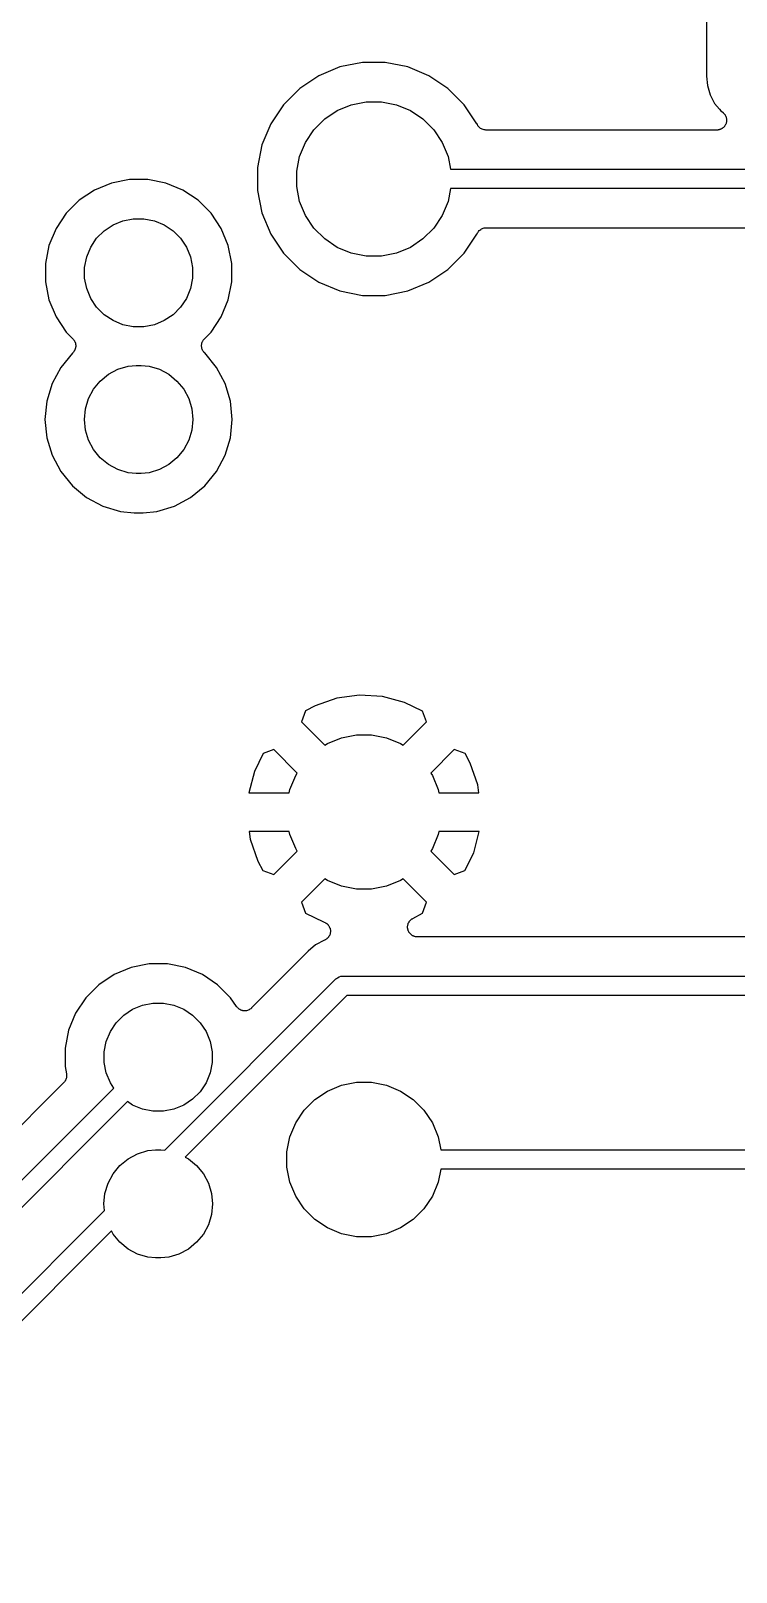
# Model space of a CAD drawing. Extents: x 77 to 228, y -160 to -63.
# Drawn here: x 184.02 to 193.16, y -105.73 to -85.77 of the extents above; entities that cross this region are included whole.
import ezdxf

# ---------------------------------------------------------------- set-up
doc = ezdxf.new("R2010")
doc.units = 0
doc.layers.add('BLACK', color=7, linetype='CONTINUOUS')

msp = doc.modelspace()

# ---------------------------------------------------------------- linework, layer by layer
at = {"layer": 'BLACK', "linetype": 'CONTINUOUS'}
for p, q in [((192.781, -85.5247), (192.781, -86.3156)), ((188.028, -86.235), (187.754, -86.3486)), ((188.319, -86.177), (188.028, -86.235)), ((188.617, -86.177), (188.319, -86.177)), ((188.908, -86.235), (188.617, -86.177)), ((189.182, -86.3486), (188.908, -86.235)), ((187.754, -86.3486), (187.507, -86.5137)), ((189.429, -86.5137), (189.182, -86.3486)), ((192.78, -86.328), (192.778, -86.3529)), ((192.778, -86.3529), (192.79, -86.477)), ((192.781, -86.3173), (192.78, -86.3227)), ((192.78, -86.3227), (192.78, -86.328)), ((192.781, -86.3156), (192.781, -86.3173)), ((187.507, -86.5137), (187.297, -86.7237)), ((189.639, -86.7237), (189.429, -86.5137)), ((192.79, -86.477), (192.826, -86.5963)), ((192.826, -86.5963), (192.885, -86.7063)), ((187.297, -86.7237), (187.132, -86.9707)), ((187.831, -86.9082), (187.994, -86.7988)), ((187.994, -86.7988), (188.176, -86.7234)), ((188.176, -86.7234), (188.37, -86.685)), ((188.37, -86.685), (188.566, -86.685)), ((188.566, -86.685), (188.76, -86.7234)), ((188.76, -86.7234), (188.942, -86.7988)), ((188.942, -86.7988), (189.105, -86.9082)), ((189.804, -86.9707), (189.639, -86.7237)), ((192.885, -86.7063), (192.948, -86.7832)), ((192.948, -86.7832), (192.948, -86.7832)), ((192.948, -86.7832), (192.964, -86.8027)), ((192.964, -86.8027), (192.994, -86.8268)), ((192.994, -86.8268), (192.995, -86.828)), ((192.995, -86.828), (192.999, -86.8323)), ((192.999, -86.8323), (193.004, -86.8361)), ((193.004, -86.8361), (193.008, -86.8411)), ((187.132, -86.9707), (187.018, -87.2451)), ((187.691, -87.0475), (187.831, -86.9082)), ((189.105, -86.9082), (189.245, -87.0475)), ((189.806, -86.9736), (189.804, -86.9707)), ((189.811, -86.984), (189.806, -86.9736)), ((189.817, -86.9945), (189.811, -86.984)), ((189.817, -86.995), (189.817, -86.9945)), ((189.817, -86.9955), (189.817, -86.995)), ((189.825, -87.0046), (189.817, -86.9955)), ((189.832, -87.0139), (189.825, -87.0046)), ((189.833, -87.0142), (189.832, -87.0139)), ((189.833, -87.0146), (189.833, -87.0142)), ((189.842, -87.0222), (189.833, -87.0146)), ((189.851, -87.0298), (189.842, -87.0222)), ((189.852, -87.0301), (189.851, -87.0298)), ((189.852, -87.0304), (189.852, -87.0301)), ((189.863, -87.036), (189.852, -87.0304)), ((192.978, -87.0338), (192.972, -87.0373)), ((192.983, -87.0308), (192.978, -87.0338)), ((192.988, -87.027), (192.983, -87.0308)), ((192.993, -87.0237), (192.988, -87.027)), ((192.998, -87.0192), (192.993, -87.0237)), ((193.003, -87.0151), (192.998, -87.0192)), ((193.006, -87.0105), (193.003, -87.0151)), ((193.011, -87.0063), (193.006, -87.0105)), ((193.008, -86.8411), (193.012, -86.8457)), ((193.014, -87.001), (193.011, -87.0063)), ((193.012, -86.8457), (193.016, -86.8508)), ((193.018, -86.996), (193.014, -87.001)), ((193.016, -86.8508), (193.019, -86.8555)), ((193.021, -86.9907), (193.018, -86.996)), ((193.019, -86.8555), (193.022, -86.8611)), ((193.025, -86.9857), (193.021, -86.9907)), ((193.022, -86.8611), (193.026, -86.8665)), ((193.027, -86.9799), (193.025, -86.9857)), ((193.026, -86.8665), (193.028, -86.8721)), ((193.03, -86.9742), (193.027, -86.9799)), ((193.028, -86.8721), (193.031, -86.8774)), ((193.032, -86.9685), (193.03, -86.9742)), ((193.031, -86.8774), (193.033, -86.8836)), ((193.034, -86.9629), (193.032, -86.9685)), ((193.033, -86.8836), (193.035, -86.8895)), ((193.036, -86.9567), (193.034, -86.9629)), ((193.035, -86.8895), (193.036, -86.8954)), ((193.036, -86.8954), (193.038, -86.9012)), ((193.038, -86.9505), (193.036, -86.9567)), ((193.038, -86.9012), (193.038, -86.9076)), ((193.038, -86.9076), (193.04, -86.9139)), ((193.039, -86.9387), (193.038, -86.9445)), ((193.038, -86.9445), (193.038, -86.9505)), ((193.04, -86.9259), (193.039, -86.9323)), ((193.039, -86.9323), (193.039, -86.9387)), ((193.04, -86.9139), (193.04, -86.9199)), ((193.04, -86.9199), (193.04, -86.9259)), ((187.506, -87.3933), (187.582, -87.2113)), ((187.582, -87.2113), (187.691, -87.0475)), ((189.245, -87.0475), (189.354, -87.2113)), ((189.354, -87.2113), (189.43, -87.3933)), ((189.873, -87.0417), (189.863, -87.036)), ((189.873, -87.0419), (189.873, -87.0417)), ((189.874, -87.0422), (189.873, -87.0419)), ((189.885, -87.0456), (189.874, -87.0422)), ((189.897, -87.0492), (189.885, -87.0456)), ((189.897, -87.0493), (189.897, -87.0492)), ((189.898, -87.0495), (189.897, -87.0493)), ((189.909, -87.0507), (189.898, -87.0495)), ((189.921, -87.052), (189.909, -87.0507)), ((189.922, -87.052), (189.921, -87.052)), ((189.923, -87.052), (189.922, -87.052)), ((189.922, -87.052), (189.922, -87.052)), ((189.922, -87.052), (189.922, -87.052)), ((192.913, -87.052), (189.923, -87.052)), ((192.919, -87.0514), (192.913, -87.052)), ((192.925, -87.0514), (192.919, -87.0514)), ((192.931, -87.0502), (192.925, -87.0514)), ((192.938, -87.0496), (192.931, -87.0502)), ((192.944, -87.0478), (192.938, -87.0496)), ((192.949, -87.0467), (192.944, -87.0478)), ((192.955, -87.0443), (192.949, -87.0467)), ((192.962, -87.0424), (192.955, -87.0443)), ((192.967, -87.0396), (192.962, -87.0424)), ((192.972, -87.0373), (192.967, -87.0396)), ((187.018, -87.2451), (186.96, -87.5365)), ((187.468, -87.5865), (187.506, -87.3933)), ((189.43, -87.3933), (189.463, -87.56)), ((186.96, -87.5365), (186.96, -87.8335)), ((187.468, -87.7835), (187.468, -87.5865)), ((189.463, -87.56), (193.973, -87.56)), ((184.848, -87.8295), (184.65, -87.9617)), ((185.068, -87.7384), (184.848, -87.8295)), ((185.301, -87.692), (185.068, -87.7384)), ((185.539, -87.692), (185.301, -87.692)), ((185.772, -87.7384), (185.539, -87.692)), ((185.992, -87.8295), (185.772, -87.7384)), ((186.19, -87.9617), (185.992, -87.8295)), ((186.96, -87.8335), (187.018, -88.1249)), ((187.506, -87.9767), (187.468, -87.7835)), ((189.463, -87.81), (189.43, -87.9767)), ((193.973, -87.81), (189.463, -87.81)), ((184.65, -87.9617), (184.482, -88.1299)), ((186.358, -88.1299), (186.19, -87.9617)), ((187.582, -88.1587), (187.506, -87.9767)), ((189.43, -87.9767), (189.354, -88.1587)), ((184.482, -88.1299), (184.349, -88.3278)), ((185.088, -88.2797), (185.216, -88.2269)), ((185.216, -88.2269), (185.351, -88.2)), ((185.351, -88.2), (185.489, -88.2)), ((185.489, -88.2), (185.624, -88.2269)), ((185.624, -88.2269), (185.752, -88.2797)), ((186.491, -88.3278), (186.358, -88.1299)), ((187.018, -88.1249), (187.132, -88.3993)), ((187.691, -88.3225), (187.582, -88.1587)), ((189.354, -88.1587), (189.245, -88.3225)), ((184.349, -88.3278), (184.258, -88.5476)), ((184.876, -88.4538), (184.974, -88.3563)), ((184.974, -88.3563), (185.088, -88.2797)), ((185.752, -88.2797), (185.866, -88.3563)), ((185.866, -88.3563), (185.964, -88.4538)), ((186.582, -88.5476), (186.491, -88.3278)), ((187.132, -88.3993), (187.297, -88.6463)), ((187.831, -88.4618), (187.691, -88.3225)), ((189.245, -88.3225), (189.105, -88.4618)), ((189.639, -88.6463), (189.804, -88.3993)), ((189.804, -88.3993), (189.806, -88.3964)), ((189.806, -88.3948), (189.812, -88.3844)), ((189.806, -88.3958), (189.806, -88.3948)), ((189.806, -88.3964), (189.806, -88.3958)), ((189.806, -88.3958), (189.806, -88.3958)), ((189.806, -88.3958), (189.806, -88.3958)), ((189.812, -88.3844), (189.818, -88.374)), ((189.818, -88.3731), (189.826, -88.364)), ((189.818, -88.3736), (189.818, -88.3731)), ((189.818, -88.374), (189.818, -88.3736)), ((189.826, -88.364), (189.833, -88.3549)), ((189.833, -88.3549), (189.834, -88.3545)), ((189.834, -88.3541), (189.843, -88.3467)), ((189.834, -88.3545), (189.834, -88.3541)), ((189.843, -88.3467), (189.853, -88.3392)), ((189.853, -88.339), (189.854, -88.3386)), ((189.853, -88.3392), (189.853, -88.339)), ((189.854, -88.3386), (189.864, -88.3331)), ((189.864, -88.3331), (189.875, -88.3276)), ((189.875, -88.3274), (189.876, -88.3272)), ((189.875, -88.3276), (189.875, -88.3274)), ((189.876, -88.3272), (189.887, -88.3238)), ((189.887, -88.3238), (189.898, -88.3204)), ((189.898, -88.3204), (189.899, -88.3204)), ((189.899, -88.3202), (189.911, -88.3191)), ((189.899, -88.3204), (189.899, -88.3202)), ((189.911, -88.3191), (189.923, -88.318)), ((189.923, -88.318), (193.513, -88.318)), ((184.258, -88.5476), (184.212, -88.781)), ((184.747, -88.6958), (184.8, -88.5684)), ((184.8, -88.5684), (184.876, -88.4538)), ((185.964, -88.4538), (186.04, -88.5684)), ((186.04, -88.5684), (186.093, -88.6958)), ((186.628, -88.781), (186.582, -88.5476)), ((187.994, -88.5712), (187.831, -88.4618)), ((188.176, -88.6466), (187.994, -88.5712)), ((188.942, -88.5712), (188.76, -88.6466)), ((189.105, -88.4618), (188.942, -88.5712)), ((184.212, -88.781), (184.212, -89.019)), ((184.72, -88.8311), (184.747, -88.6958)), ((184.72, -88.9689), (184.72, -88.8311)), ((186.093, -88.6958), (186.12, -88.8311)), ((186.12, -88.8311), (186.12, -88.9689)), ((186.628, -89.019), (186.628, -88.781)), ((187.297, -88.6463), (187.507, -88.8563)), ((188.37, -88.685), (188.176, -88.6466)), ((188.566, -88.685), (188.37, -88.685)), ((188.76, -88.6466), (188.566, -88.685)), ((189.429, -88.8563), (189.639, -88.6463)), ((184.212, -89.019), (184.258, -89.2524)), ((184.747, -89.1042), (184.72, -88.9689)), ((186.12, -88.9689), (186.093, -89.1042)), ((186.582, -89.2524), (186.628, -89.019)), ((187.507, -88.8563), (187.754, -89.0214)), ((187.754, -89.0214), (188.028, -89.135)), ((188.908, -89.135), (189.182, -89.0214)), ((189.182, -89.0214), (189.429, -88.8563)), ((184.8, -89.2316), (184.747, -89.1042)), ((184.876, -89.3462), (184.8, -89.2316)), ((186.04, -89.2316), (185.964, -89.3462)), ((186.093, -89.1042), (186.04, -89.2316)), ((188.028, -89.135), (188.319, -89.193)), ((188.319, -89.193), (188.617, -89.193)), ((188.617, -89.193), (188.908, -89.135)), ((184.258, -89.2524), (184.349, -89.4722)), ((184.974, -89.4437), (184.876, -89.3462)), ((185.964, -89.3462), (185.866, -89.4437)), ((186.491, -89.4722), (186.582, -89.2524)), ((184.349, -89.4722), (184.482, -89.6701)), ((185.088, -89.5203), (184.974, -89.4437)), ((185.216, -89.5731), (185.088, -89.5203)), ((185.351, -89.6), (185.216, -89.5731)), ((185.489, -89.6), (185.351, -89.6)), ((185.624, -89.5731), (185.489, -89.6)), ((185.752, -89.5203), (185.624, -89.5731)), ((185.866, -89.4437), (185.752, -89.5203)), ((186.358, -89.6701), (186.491, -89.4722)), ((184.482, -89.6701), (184.568, -89.7562)), ((184.568, -89.7562), (184.569, -89.7575)), ((184.569, -89.7575), (184.573, -89.762)), ((184.573, -89.762), (184.577, -89.7661)), ((184.577, -89.7661), (184.58, -89.7717)), ((184.58, -89.7717), (184.585, -89.7769)), ((184.585, -89.7769), (184.587, -89.782)), ((184.587, -89.782), (184.59, -89.7868)), ((184.59, -89.7868), (184.593, -89.793)), ((184.593, -89.793), (184.596, -89.7989)), ((184.596, -89.7989), (184.598, -89.8044)), ((184.598, -89.8044), (184.6, -89.8098)), ((184.6, -89.8098), (184.601, -89.8163)), ((184.601, -89.8163), (184.603, -89.8227)), ((184.603, -89.8227), (184.603, -89.8284)), ((184.603, -89.8284), (184.604, -89.8341)), ((186.236, -89.8324), (186.237, -89.8267)), ((186.237, -89.8209), (186.239, -89.8146)), ((186.237, -89.8267), (186.237, -89.8209)), ((186.239, -89.8146), (186.241, -89.8081)), ((186.241, -89.8081), (186.243, -89.8028)), ((186.243, -89.8028), (186.245, -89.7972)), ((186.245, -89.7972), (186.248, -89.7914)), ((186.248, -89.7914), (186.25, -89.7853)), ((186.25, -89.7853), (186.254, -89.7805)), ((186.254, -89.7805), (186.256, -89.7754)), ((186.256, -89.7754), (186.261, -89.7703)), ((186.261, -89.7703), (186.264, -89.7648)), ((186.264, -89.7648), (186.268, -89.7607)), ((186.268, -89.7607), (186.272, -89.7562)), ((186.272, -89.7562), (186.358, -89.6701)), ((184.563, -89.9395), (184.411, -90.1256)), ((184.567, -89.9365), (184.563, -89.9395)), ((184.571, -89.9314), (184.567, -89.9365)), ((184.576, -89.9267), (184.571, -89.9314)), ((184.579, -89.9219), (184.576, -89.9267)), ((184.583, -89.9174), (184.579, -89.9219)), ((184.586, -89.9116), (184.583, -89.9174)), ((184.59, -89.9061), (184.586, -89.9116)), ((184.592, -89.9007), (184.59, -89.9061)), ((184.595, -89.8956), (184.592, -89.9007)), ((184.597, -89.8893), (184.595, -89.8956)), ((184.599, -89.8832), (184.597, -89.8893)), ((184.601, -89.8775), (184.599, -89.8832)), ((184.602, -89.872), (184.601, -89.8775)), ((184.603, -89.8654), (184.602, -89.872)), ((184.604, -89.8589), (184.603, -89.8654)), ((184.604, -89.8341), (184.604, -89.8408)), ((184.604, -89.8408), (184.605, -89.8474)), ((184.605, -89.8474), (184.604, -89.8531)), ((184.604, -89.8531), (184.604, -89.8589)), ((186.235, -89.8456), (186.236, -89.839)), ((186.235, -89.8514), (186.235, -89.8456)), ((186.235, -89.8572), (186.235, -89.8514)), ((186.237, -89.8637), (186.235, -89.8572)), ((186.236, -89.839), (186.236, -89.8324)), ((186.237, -89.8703), (186.237, -89.8637)), ((186.239, -89.8758), (186.237, -89.8703)), ((186.24, -89.8815), (186.239, -89.8758)), ((186.242, -89.8877), (186.24, -89.8815)), ((186.244, -89.894), (186.242, -89.8877)), ((186.247, -89.8991), (186.244, -89.894)), ((186.249, -89.9045), (186.247, -89.8991)), ((186.253, -89.9101), (186.249, -89.9045)), ((186.256, -89.9159), (186.253, -89.9101)), ((186.26, -89.9204), (186.256, -89.9159)), ((186.263, -89.9253), (186.26, -89.9204)), ((186.267, -89.9301), (186.263, -89.9253)), ((186.272, -89.9352), (186.267, -89.9301)), ((186.276, -89.9389), (186.272, -89.9352)), ((186.276, -89.9393), (186.276, -89.9389)), ((186.429, -90.1256), (186.276, -89.9393)), ((184.411, -90.1256), (184.299, -90.3355)), ((184.923, -90.3026), (185.029, -90.2152)), ((185.029, -90.2152), (185.151, -90.1502)), ((185.151, -90.1502), (185.283, -90.1101)), ((185.283, -90.1101), (185.386, -90.1)), ((185.386, -90.1), (185.454, -90.1)), ((185.454, -90.1), (185.557, -90.1101)), ((185.557, -90.1101), (185.689, -90.1502)), ((185.689, -90.1502), (185.811, -90.2152)), ((185.811, -90.2152), (185.917, -90.3026)), ((186.541, -90.3355), (186.429, -90.1256)), ((184.299, -90.3355), (184.229, -90.5632)), ((184.77, -90.5308), (184.835, -90.4092)), ((184.835, -90.4092), (184.923, -90.3026)), ((185.917, -90.3026), (186.005, -90.4092)), ((186.005, -90.4092), (186.07, -90.5308)), ((186.611, -90.5632), (186.541, -90.3355)), ((184.229, -90.5632), (184.206, -90.8)), ((184.73, -90.6628), (184.77, -90.5308)), ((186.07, -90.5308), (186.11, -90.6628)), ((186.634, -90.8), (186.611, -90.5632)), ((184.206, -90.8), (184.229, -91.0368)), ((184.717, -90.8), (184.73, -90.6628)), ((184.73, -90.9372), (184.717, -90.8)), ((186.11, -90.6628), (186.123, -90.8)), ((186.123, -90.8), (186.11, -90.9372)), ((186.611, -91.0368), (186.634, -90.8)), ((184.77, -91.0692), (184.73, -90.9372)), ((186.11, -90.9372), (186.07, -91.0692)), ((184.229, -91.0368), (184.299, -91.2645)), ((184.835, -91.1908), (184.77, -91.0692)), ((184.923, -91.2974), (184.835, -91.1908)), ((186.005, -91.1908), (185.917, -91.2974)), ((186.07, -91.0692), (186.005, -91.1908)), ((186.541, -91.2645), (186.611, -91.0368)), ((184.299, -91.2645), (184.411, -91.4744)), ((185.029, -91.3848), (184.923, -91.2974)), ((185.151, -91.4498), (185.029, -91.3848)), ((185.811, -91.3848), (185.689, -91.4498)), ((185.917, -91.2974), (185.811, -91.3848)), ((186.429, -91.4744), (186.541, -91.2645)), ((184.411, -91.4744), (184.562, -91.6583)), ((185.283, -91.4899), (185.151, -91.4498)), ((185.386, -91.5), (185.283, -91.4899)), ((185.454, -91.5), (185.386, -91.5)), ((185.557, -91.4899), (185.454, -91.5)), ((185.689, -91.4498), (185.557, -91.4899)), ((186.278, -91.6583), (186.429, -91.4744)), ((184.562, -91.6583), (184.746, -91.8093)), ((184.746, -91.8093), (184.955, -91.9214)), ((185.885, -91.9214), (186.094, -91.8093)), ((186.094, -91.8093), (186.278, -91.6583)), ((184.955, -91.9214), (185.183, -91.9905)), ((185.183, -91.9905), (185.361, -92.008)), ((185.361, -92.008), (185.479, -92.008)), ((185.479, -92.008), (185.657, -91.9905)), ((185.657, -91.9905), (185.885, -91.9214)), ((187.989, -94.4112), (187.706, -94.509)), ((188.283, -94.3708), (187.989, -94.4112)), ((188.58, -94.3886), (188.283, -94.3708)), ((188.867, -94.464), (188.58, -94.3886)), ((187.584, -94.5742), (187.532, -94.7169)), ((187.706, -94.509), (187.584, -94.5742)), ((189.099, -94.5769), (188.867, -94.464)), ((189.15, -94.7169), (189.099, -94.5769)), ((187.532, -94.7169), (187.835, -95.0202)), ((188.847, -95.0202), (189.15, -94.7169)), ((187.835, -95.0202), (187.867, -94.9988)), ((187.867, -94.9988), (188.049, -94.9234)), ((188.049, -94.9234), (188.243, -94.885)), ((188.243, -94.885), (188.439, -94.885)), ((188.439, -94.885), (188.633, -94.9234)), ((188.633, -94.9234), (188.815, -94.9988)), ((188.815, -94.9988), (188.847, -95.0202)), ((187.033, -95.1268), (186.92, -95.3589)), ((187.173, -95.0761), (187.033, -95.1268)), ((187.476, -95.3794), (187.173, -95.0761)), ((189.509, -95.0761), (189.206, -95.3794)), ((189.652, -95.1278), (189.509, -95.0761)), ((189.717, -95.2499), (189.652, -95.1278)), ((186.92, -95.3589), (186.848, -95.635)), ((187.379, -95.5933), (187.455, -95.4113)), ((187.455, -95.4113), (187.476, -95.3794)), ((189.206, -95.3794), (189.227, -95.4113)), ((189.227, -95.4113), (189.303, -95.5933)), ((189.815, -95.533), (189.717, -95.2499)), ((187.371, -95.635), (187.379, -95.5933)), ((189.303, -95.5933), (189.311, -95.635)), ((189.829, -95.635), (189.815, -95.533)), ((186.848, -95.635), (187.371, -95.635)), ((189.311, -95.635), (189.829, -95.635)), ((186.853, -96.135), (186.867, -96.237)), ((187.371, -96.135), (186.853, -96.135)), ((187.379, -96.1767), (187.371, -96.135)), ((187.455, -96.3587), (187.379, -96.1767)), ((189.303, -96.1767), (189.227, -96.3587)), ((189.311, -96.135), (189.303, -96.1767)), ((189.834, -96.135), (189.311, -96.135)), ((189.762, -96.4111), (189.834, -96.135)), ((186.867, -96.237), (186.965, -96.5201)), ((187.173, -96.6939), (187.476, -96.3906)), ((187.476, -96.3906), (187.455, -96.3587)), ((189.227, -96.3587), (189.206, -96.3906)), ((189.206, -96.3906), (189.509, -96.6939)), ((189.649, -96.6432), (189.762, -96.4111)), ((186.965, -96.5201), (187.03, -96.6422)), ((187.03, -96.6422), (187.173, -96.6939)), ((187.835, -96.7498), (187.532, -97.0531)), ((187.867, -96.7712), (187.835, -96.7498)), ((188.049, -96.8466), (187.867, -96.7712)), ((188.815, -96.7712), (188.633, -96.8466)), ((188.847, -96.7498), (188.815, -96.7712)), ((189.15, -97.0531), (188.847, -96.7498)), ((189.509, -96.6939), (189.649, -96.6432)), ((188.243, -96.885), (188.049, -96.8466)), ((188.439, -96.885), (188.243, -96.885)), ((188.633, -96.8466), (188.439, -96.885)), ((187.532, -97.0531), (187.583, -97.1931)), ((187.583, -97.1931), (187.816, -97.3065)), ((188.972, -97.263), (189.098, -97.1958)), ((189.098, -97.1958), (189.15, -97.0531)), ((187.816, -97.3065), (187.817, -97.3068)), ((187.817, -97.3068), (187.826, -97.3108)), ((187.826, -97.3108), (187.836, -97.3144)), ((187.836, -97.3144), (187.838, -97.3156)), ((187.838, -97.3156), (187.84, -97.3165)), ((187.84, -97.3165), (187.848, -97.3222)), ((187.848, -97.3222), (187.857, -97.3277)), ((187.857, -97.3277), (187.859, -97.3292)), ((187.859, -97.3292), (187.86, -97.3305)), ((187.86, -97.3305), (187.868, -97.3377)), ((187.868, -97.3377), (187.875, -97.3447)), ((187.875, -97.3447), (187.876, -97.3466)), ((187.876, -97.3466), (187.878, -97.3482)), ((187.878, -97.3482), (187.883, -97.3567)), ((187.883, -97.3567), (187.889, -97.3649)), ((187.889, -97.3649), (187.89, -97.367)), ((187.89, -97.367), (187.891, -97.3689)), ((187.891, -97.3689), (187.895, -97.3783)), ((187.895, -97.3783), (187.899, -97.3876)), ((187.899, -97.3876), (187.9, -97.3898)), ((187.9, -97.3898), (187.901, -97.3919)), ((187.901, -97.3919), (187.903, -97.4018)), ((187.903, -97.4018), (187.905, -97.4117)), ((187.905, -97.4117), (187.905, -97.414)), ((187.905, -97.414), (187.905, -97.4162)), ((187.905, -97.4162), (187.905, -97.4264)), ((188.905, -97.3741), (188.906, -97.3681)), ((188.906, -97.3804), (188.905, -97.3741)), ((188.906, -97.362), (188.907, -97.3558)), ((188.906, -97.3681), (188.906, -97.362)), ((188.906, -97.3868), (188.906, -97.3804)), ((188.907, -97.3928), (188.906, -97.3868)), ((188.907, -97.3558), (188.908, -97.3495)), ((188.908, -97.3988), (188.907, -97.3928)), ((188.908, -97.3495), (188.91, -97.3437)), ((188.909, -97.4049), (188.908, -97.3988)), ((188.911, -97.4111), (188.909, -97.4049)), ((188.91, -97.3437), (188.911, -97.3377)), ((188.911, -97.3377), (188.913, -97.3318)), ((188.913, -97.4168), (188.911, -97.4111)), ((188.913, -97.3318), (188.915, -97.3258)), ((188.915, -97.3258), (188.918, -97.3204)), ((188.918, -97.3204), (188.92, -97.3148)), ((188.92, -97.3148), (188.924, -97.3096)), ((188.924, -97.3096), (188.927, -97.304)), ((188.927, -97.304), (188.931, -97.2993)), ((188.931, -97.2993), (188.934, -97.2943)), ((188.934, -97.2943), (188.939, -97.2898)), ((188.939, -97.2898), (188.943, -97.2849)), ((188.943, -97.2849), (188.948, -97.281)), ((188.948, -97.281), (188.952, -97.2768)), ((188.952, -97.2768), (188.957, -97.2732)), ((188.957, -97.2732), (188.962, -97.2692)), ((188.962, -97.2692), (188.967, -97.2664)), ((188.967, -97.2664), (188.972, -97.263)), ((187.713, -97.6061), (187.616, -97.6852)), ((187.829, -97.5442), (187.713, -97.6061)), ((187.839, -97.5399), (187.829, -97.5438)), ((187.829, -97.5438), (187.829, -97.5442)), ((187.841, -97.5387), (187.839, -97.5399)), ((187.843, -97.5378), (187.841, -97.5387)), ((187.851, -97.5318), (187.843, -97.5378)), ((187.859, -97.5262), (187.851, -97.5318)), ((187.861, -97.5246), (187.859, -97.5262)), ((187.863, -97.5233), (187.861, -97.5246)), ((187.87, -97.5159), (187.863, -97.5233)), ((187.877, -97.5087), (187.87, -97.5159)), ((187.878, -97.5068), (187.877, -97.5087)), ((187.88, -97.5052), (187.878, -97.5068)), ((187.885, -97.4966), (187.88, -97.5052)), ((187.891, -97.4881), (187.885, -97.4966)), ((187.892, -97.4861), (187.891, -97.4881)), ((187.893, -97.4841), (187.892, -97.4861)), ((187.896, -97.4746), (187.893, -97.4841)), ((187.9, -97.4653), (187.896, -97.4746)), ((187.901, -97.4631), (187.9, -97.4653)), ((187.902, -97.461), (187.901, -97.4631)), ((187.903, -97.4509), (187.902, -97.461)), ((187.905, -97.441), (187.903, -97.4509)), ((187.905, -97.4264), (187.906, -97.4365)), ((187.906, -97.4365), (187.905, -97.4387)), ((187.905, -97.4387), (187.905, -97.441)), ((188.915, -97.4226), (188.913, -97.4168)), ((188.918, -97.4282), (188.915, -97.4226)), ((188.92, -97.4341), (188.918, -97.4282)), ((188.923, -97.4392), (188.92, -97.4341)), ((188.926, -97.4445), (188.923, -97.4392)), ((188.93, -97.4495), (188.926, -97.4445)), ((188.934, -97.4548), (188.93, -97.4495)), ((188.938, -97.4591), (188.934, -97.4548)), ((188.942, -97.4639), (188.938, -97.4591)), ((188.946, -97.4679), (188.942, -97.4639)), ((188.951, -97.4725), (188.946, -97.4679)), ((188.956, -97.4759), (188.951, -97.4725)), ((188.961, -97.4798), (188.956, -97.4759)), ((188.966, -97.4828), (188.961, -97.4798)), ((188.971, -97.4864), (188.966, -97.4828)), ((188.977, -97.4888), (188.971, -97.4864)), ((188.982, -97.4917), (188.977, -97.4888)), ((188.988, -97.4937), (188.982, -97.4917)), ((188.994, -97.4961), (188.988, -97.4937)), ((189, -97.4974), (188.994, -97.4961)), ((189.006, -97.4992), (189, -97.4974)), ((189.012, -97.4999), (189.006, -97.4992)), ((189.018, -97.5012), (189.012, -97.4999)), ((189.025, -97.5013), (189.018, -97.5012)), ((189.031, -97.502), (189.025, -97.5013)), ((189.032, -97.502), (189.031, -97.502)), ((194.166, -97.502), (189.032, -97.502)), ((187.592, -97.7138), (186.883, -98.4224)), ((187.595, -97.7097), (187.592, -97.7138)), ((187.599, -97.7059), (187.595, -97.7097)), ((187.6, -97.7046), (187.599, -97.7059)), ((187.616, -97.6852), (187.6, -97.7046)), ((185.102, -97.9895), (184.904, -98.1217)), ((185.322, -97.8984), (185.102, -97.9895)), ((185.555, -97.852), (185.322, -97.8984)), ((185.793, -97.852), (185.555, -97.852)), ((186.026, -97.8984), (185.793, -97.852)), ((186.246, -97.9895), (186.026, -97.8984)), ((186.444, -98.1217), (186.246, -97.9895)), ((188.018, -98.019), (188.041, -98.0118)), ((188.041, -98.0118), (188.06, -98.01)), ((188.06, -98.01), (188.066, -98.0094)), ((188.06, -98.01), (188.06, -98.01)), ((188.066, -98.0094), (188.072, -98.01)), ((188.072, -98.01), (197.072, -98.01)), ((184.904, -98.1217), (184.736, -98.2899)), ((185.759, -100.265), (187.973, -98.0509)), ((186.612, -98.2899), (186.444, -98.1217)), ((187.973, -98.0509), (187.977, -98.0462)), ((187.977, -98.0462), (187.982, -98.0423)), ((187.982, -98.0423), (187.996, -98.0306)), ((187.982, -98.0423), (187.982, -98.0423)), ((187.996, -98.0306), (187.997, -98.0303)), ((187.997, -98.0303), (188.018, -98.019)), ((184.736, -98.2899), (184.603, -98.4878)), ((185.342, -98.4397), (185.47, -98.3869)), ((185.47, -98.3869), (185.605, -98.36)), ((185.605, -98.36), (185.743, -98.36)), ((185.743, -98.36), (185.878, -98.3869)), ((185.878, -98.3869), (186.006, -98.4397)), ((188.118, -98.26), (186.024, -100.354)), ((186.688, -98.4032), (186.612, -98.2899)), ((186.695, -98.4124), (186.688, -98.4032)), ((186.703, -98.4218), (186.695, -98.4124)), ((197.118, -98.26), (188.118, -98.26)), ((184.603, -98.4878), (184.512, -98.7076)), ((185.054, -98.7284), (185.13, -98.6138)), ((185.13, -98.6138), (185.228, -98.5163)), ((185.228, -98.5163), (185.342, -98.4397)), ((186.006, -98.4397), (186.12, -98.5163)), ((186.12, -98.5163), (186.218, -98.6138)), ((186.218, -98.6138), (186.294, -98.7284)), ((186.703, -98.4221), (186.703, -98.4218)), ((186.704, -98.4223), (186.703, -98.4221)), ((186.713, -98.4299), (186.704, -98.4223)), ((186.722, -98.4377), (186.713, -98.4299)), ((186.723, -98.4379), (186.722, -98.4377)), ((186.723, -98.4381), (186.723, -98.4379)), ((186.733, -98.4438), (186.723, -98.4381)), ((186.744, -98.4495), (186.733, -98.4438)), ((186.744, -98.4496), (186.744, -98.4495)), ((186.745, -98.4498), (186.744, -98.4496)), ((186.756, -98.4534), (186.745, -98.4498)), ((186.768, -98.4569), (186.756, -98.4534)), ((186.768, -98.457), (186.768, -98.4569)), ((186.768, -98.4571), (186.768, -98.457)), ((186.78, -98.4583), (186.768, -98.4571)), ((186.792, -98.4596), (186.78, -98.4583)), ((186.793, -98.4596), (186.792, -98.4596)), ((186.805, -98.4585), (186.793, -98.4596)), ((186.793, -98.4596), (186.793, -98.4596)), ((186.817, -98.4575), (186.805, -98.4585)), ((186.818, -98.4573), (186.817, -98.4573)), ((186.817, -98.4573), (186.817, -98.4575)), ((186.829, -98.4539), (186.818, -98.4573)), ((186.841, -98.4505), (186.829, -98.4539)), ((186.852, -98.4447), (186.841, -98.4503)), ((186.841, -98.4503), (186.841, -98.4504)), ((186.841, -98.4504), (186.841, -98.4505)), ((186.863, -98.4391), (186.852, -98.4447)), ((186.873, -98.4313), (186.863, -98.4387)), ((186.863, -98.4387), (186.863, -98.4389)), ((186.863, -98.4389), (186.863, -98.4391)), ((186.882, -98.4237), (186.873, -98.4313)), ((186.883, -98.4231), (186.882, -98.4237)), ((186.883, -98.4224), (186.883, -98.4231)), ((186.883, -98.4231), (186.883, -98.4231)), ((186.883, -98.4231), (186.883, -98.4231)), ((184.512, -98.7076), (184.466, -98.941)), ((185.001, -98.8558), (185.054, -98.7284)), ((186.294, -98.7284), (186.347, -98.8558)), ((184.466, -98.941), (184.466, -99.179)), ((184.974, -98.9911), (185.001, -98.8558)), ((184.974, -99.1289), (184.974, -98.9911)), ((186.347, -98.8558), (186.374, -98.9911)), ((186.374, -98.9911), (186.374, -99.1289)), ((184.466, -99.179), (184.485, -99.2741)), ((185.001, -99.2642), (184.974, -99.1289)), ((186.374, -99.1289), (186.347, -99.2642)), ((184.45, -99.3886), (182.763, -101.076)), ((184.458, -99.3795), (184.45, -99.3886)), ((184.465, -99.3705), (184.458, -99.3795)), ((184.466, -99.37), (184.465, -99.3705)), ((184.471, -99.3591), (184.466, -99.3695)), ((184.466, -99.3695), (184.466, -99.37)), ((184.477, -99.3488), (184.471, -99.3591)), ((184.478, -99.3476), (184.477, -99.3482)), ((184.477, -99.3482), (184.477, -99.3488)), ((184.481, -99.3364), (184.478, -99.3476)), ((184.485, -99.3251), (184.481, -99.3364)), ((184.485, -99.2741), (184.485, -99.2746)), ((184.485, -99.2746), (184.485, -99.2746)), ((184.485, -99.2746), (184.485, -99.2746)), ((184.485, -99.2746), (184.485, -99.2758)), ((184.485, -99.2758), (184.486, -99.2876)), ((184.486, -99.3122), (184.485, -99.3239)), ((184.485, -99.3239), (184.485, -99.3245)), ((184.485, -99.3245), (184.485, -99.3251)), ((184.486, -99.2876), (184.487, -99.2993)), ((184.487, -99.3005), (184.486, -99.3122)), ((184.487, -99.2993), (184.487, -99.2999)), ((184.487, -99.2999), (184.487, -99.3005)), ((185.054, -99.3916), (185.001, -99.2642)), ((185.099, -99.4587), (185.054, -99.3916)), ((186.294, -99.3916), (186.218, -99.5062)), ((186.347, -99.2642), (186.294, -99.3916)), ((188.049, -99.4234), (188.243, -99.385)), ((188.243, -99.385), (188.439, -99.385)), ((188.439, -99.385), (188.633, -99.4234)), ((182.936, -101.621), (185.099, -99.4587)), ((186.12, -99.6037), (186.006, -99.6803)), ((186.218, -99.5062), (186.12, -99.6037)), ((187.564, -99.7475), (187.704, -99.6082)), ((187.704, -99.6082), (187.867, -99.4988)), ((187.867, -99.4988), (188.049, -99.4234)), ((188.633, -99.4234), (188.815, -99.4988)), ((188.815, -99.4988), (188.978, -99.6082)), ((188.978, -99.6082), (189.118, -99.7475)), ((185.275, -99.6355), (183.081, -101.83)), ((185.342, -99.6803), (185.275, -99.6355)), ((185.47, -99.7331), (185.342, -99.6803)), ((185.605, -99.76), (185.47, -99.7331)), ((185.743, -99.76), (185.605, -99.76)), ((185.878, -99.7331), (185.743, -99.76)), ((186.006, -99.6803), (185.878, -99.7331)), ((187.455, -99.9113), (187.564, -99.7475)), ((189.118, -99.7475), (189.227, -99.9113)), ((187.379, -100.093), (187.455, -99.9113)), ((189.227, -99.9113), (189.303, -100.093)), ((187.341, -100.287), (187.379, -100.093)), ((189.303, -100.093), (189.336, -100.26)), ((185.177, -100.463), (185.283, -100.375)), ((185.283, -100.375), (185.405, -100.31)), ((185.405, -100.31), (185.537, -100.27)), ((185.537, -100.27), (185.64, -100.26)), ((185.64, -100.26), (185.708, -100.26)), ((185.708, -100.26), (185.759, -100.265)), ((186.024, -100.354), (186.065, -100.375)), ((186.065, -100.375), (186.171, -100.463)), ((187.341, -100.483), (187.341, -100.287)), ((189.336, -100.26), (193.846, -100.26)), ((185.024, -100.691), (185.089, -100.569)), ((185.089, -100.569), (185.177, -100.463)), ((186.171, -100.463), (186.259, -100.569)), ((186.259, -100.569), (186.324, -100.691)), ((187.379, -100.677), (187.341, -100.483)), ((189.336, -100.51), (189.303, -100.677)), ((193.846, -100.51), (189.336, -100.51)), ((184.984, -100.823), (185.024, -100.691)), ((186.324, -100.691), (186.364, -100.823)), ((187.455, -100.859), (187.379, -100.677)), ((189.303, -100.677), (189.227, -100.859)), ((184.971, -100.96), (184.984, -100.823)), ((184.979, -101.045), (184.971, -100.96)), ((186.364, -100.823), (186.377, -100.96)), ((186.377, -100.96), (186.364, -101.097)), ((187.564, -101.022), (187.455, -100.859)), ((189.227, -100.859), (189.118, -101.022)), ((160.97, -125.054), (184.979, -101.045)), ((186.364, -101.097), (186.324, -101.229)), ((187.704, -101.162), (187.564, -101.022)), ((187.867, -101.271), (187.704, -101.162)), ((188.978, -101.162), (188.815, -101.271)), ((189.118, -101.022), (188.978, -101.162)), ((185.068, -101.31), (161.115, -125.263)), ((185.089, -101.351), (185.068, -101.31)), ((185.177, -101.457), (185.089, -101.351)), ((186.259, -101.351), (186.171, -101.457)), ((186.324, -101.229), (186.259, -101.351)), ((188.049, -101.347), (187.867, -101.271)), ((188.243, -101.385), (188.049, -101.347)), ((188.439, -101.385), (188.243, -101.385)), ((188.633, -101.347), (188.439, -101.385)), ((188.815, -101.271), (188.633, -101.347)), ((185.283, -101.545), (185.177, -101.457)), ((185.405, -101.61), (185.283, -101.545)), ((186.065, -101.545), (185.943, -101.61)), ((186.171, -101.457), (186.065, -101.545)), ((185.537, -101.65), (185.405, -101.61)), ((185.64, -101.66), (185.537, -101.65)), ((185.708, -101.66), (185.64, -101.66)), ((185.811, -101.65), (185.708, -101.66)), ((185.943, -101.61), (185.811, -101.65))]:
    msp.add_line(p, q, dxfattribs=at)

doc.saveas('drawing.dxf')
